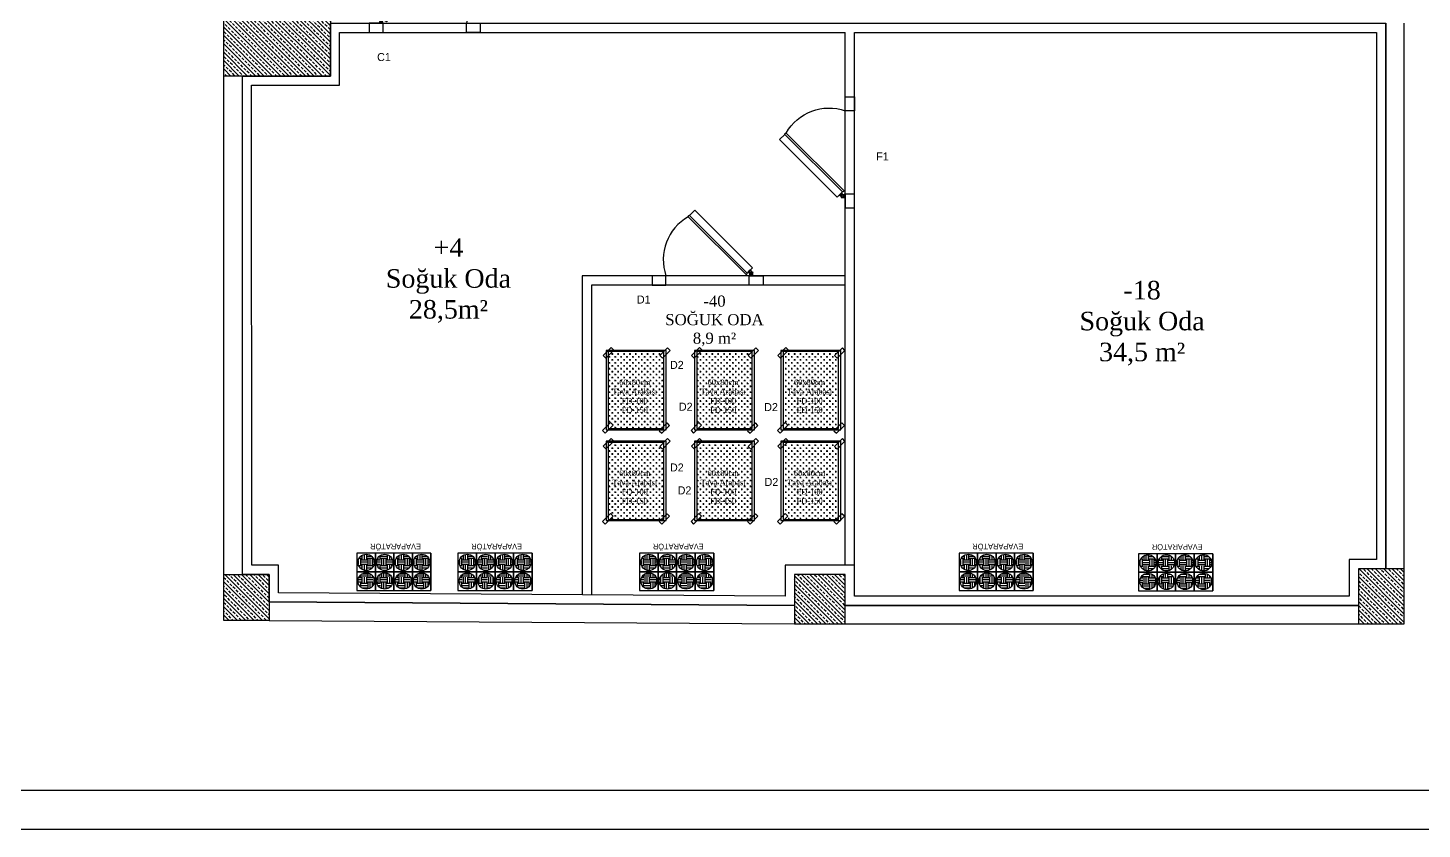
# Model space of a CAD drawing. Header units: millimetres. Extents: x 7703 to 14147, y -5820 to 95.
# Drawn here: x 11382 to 12888, y -5820 to -4955 of the extents above; entities that cross this region are included whole.
import ezdxf
from ezdxf.enums import TextEntityAlignment as Align

# ---------------------------------------------------------------- set-up
doc = ezdxf.new("R2010")
doc.units = ezdxf.units.MM
for name, color, linetype in [('__AILELER', 40, 'Continuous'), ('A-FLOR-PFIX', 140, 'Continuous'), ('FIRIN_EKIPMAN', 252, 'Continuous'), ('Kıtc-002 Çizgi', 7, 'Continuous'), ('Kıtc-034 Soğuk Oda', 1, 'Continuous'), ('夏流', 142, 'Continuous')]:
    doc.layers.add(name, color=color, linetype=linetype)
doc.layers.add('Layer5', color=33, linetype='Continuous', lineweight=15)
doc.styles.get("Standard").update_dxf_attribs({"font": 'stylu.ttf', "height": 10})
doc.styles.add('TAKSİM', font='GOTHIC.TTF', dxfattribs={"height": 20})

# ---------------------------------------------------------------- blocks, each defined once
blk = doc.blocks.new('A$C3B251E1F')
at = {"color": 6, "lineweight": 30}
for p, q in [((-94.7, 17.2), (-114.7, 17.2)), ((-114.7, 17.2), (-114.7, -2.8)), ((-74.7, 17.2), (-94.7, 17.2)), ((-94.7, 17.2), (-94.7, -2.8)), ((-94.7, -2.8), (-94.7, 17.2)), ((-74.7, -2.8), (-74.7, 17.2)), ((-54.7, 17.2), (-74.7, 17.2)), ((-74.7, 17.2), (-74.7, -2.8)), ((-54.7, -2.8), (-54.7, 17.2)), ((-54.7, 17.2), (-54.7, -2.8)), ((-54.7, 17.2), (-54.7, -2.8)), ((-34.7, 17.2), (-54.7, 17.2)), ((-34.7, -2.8), (-34.7, 17.2)), ((-34.7, 17.2), (-34.7, -2.8)), ((-34.7, 17.2), (-34.7, -2.8)), ((-114.7, -2.8), (-94.7, -2.8)), ((-94.7, -2.8), (-114.7, -2.8)), ((-114.7, -2.8), (-114.7, -22.8)), ((-94.7, -2.8), (-74.7, -2.8)), ((-74.7, -2.8), (-94.7, -2.8)), ((-94.7, -2.8), (-94.7, -22.8)), ((-94.7, -22.8), (-94.7, -2.8)), ((-74.7, -2.8), (-54.7, -2.8)), ((-74.7, -22.8), (-74.7, -2.8)), ((-54.7, -2.8), (-74.7, -2.8)), ((-74.7, -2.8), (-74.7, -22.8)), ((-54.7, -22.8), (-54.7, -2.8)), ((-54.7, -2.8), (-54.7, -22.8)), ((-54.7, -2.8), (-54.7, -22.8)), ((-54.7, -2.8), (-34.7, -2.8)), ((-34.7, -2.8), (-54.7, -2.8)), ((-34.7, -22.8), (-34.7, -2.8)), ((-34.7, -2.8), (-34.7, -22.8)), ((-34.7, -2.8), (-34.7, -22.8)), ((-114.7, -22.8), (-94.7, -22.8)), ((-94.7, -22.8), (-74.7, -22.8)), ((-74.7, -22.8), (-54.7, -22.8)), ((-54.7, -22.8), (-34.7, -22.8))]:
    blk.add_line(p, q, dxfattribs=at)
at = {"color": 14, "lineweight": 30}
for p, q in [((-106.8, 15.9), (-106.8, 10.7)), ((-104.4, 16.2), (-104.4, 10.7)), ((-81.9, 15.8), (-81.9, 10.7)), ((-66.8, 15.9), (-66.8, 10.7)), ((-64.4, 16.2), (-64.4, 10.7)), ((-46.8, 15.9), (-46.8, 10.7)), ((-44.4, 16.2), (-44.4, 10.7)), ((-113.2, 9.6), (-113.2, 5.2)), ((-110, 3.5), (-112.5, 3.5)), ((-110, 11.5), (-112.4, 11.5)), ((-110.8, 10.7), (-110.8, 4.3)), ((-110, 1.1), (-110.8, 1.1)), ((-110, 13.8), (-110.6, 13.8)), ((-103.6, 9.9), (-110, 9.9)), ((-103.6, 7.5), (-110, 7.5)), ((-103.6, 5.1), (-110, 5.1)), ((-109.2, 14.9), (-109.2, 10.7)), ((-109.2, 4.3), (-109.2, -0.1)), ((-106.8, 4.3), (-106.8, -1.1)), ((-104.4, 4.3), (-104.4, -1.4)), ((-98.6, 13.8), (-103.6, 13.8)), ((-97.3, 11.5), (-103.6, 11.5)), ((-97.3, 3.5), (-103.6, 3.5)), ((-98.4, 1.1), (-103.6, 1.1)), ((-102.8, 10.7), (-102.8, 4.3)), ((-100.5, 10.7), (-100.5, 4.3)), ((-98.1, 10.7), (-98.1, 4.3)), ((-96.2, 9.9), (-97.3, 9.9)), ((-95.8, 7.5), (-97.3, 7.5)), ((-96.1, 5.1), (-97.3, 5.1)), ((-96.5, 10.8), (-96.5, 10.7)), ((-96.5, 4.3), (-96.5, 4)), ((-89, 7.5), (-93.4, 7.5)), ((-89, 9.9), (-93.1, 9.9)), ((-89, 5.1), (-93.1, 5.1)), ((-92.2, 11.9), (-92.2, 10.7)), ((-92.2, 4.3), (-92.2, 2.9)), ((-89.8, 14.5), (-89.8, 10.7)), ((-89.8, 4.3), (-89.8, 0.3)), ((-82.7, 13.8), (-89, 13.8)), ((-82.7, 11.5), (-89, 11.5)), ((-82.7, 3.5), (-89, 3.5)), ((-82.7, 1.1), (-89, 1.1)), ((-88.2, 10.7), (-88.2, 4.3)), ((-85.9, 10.7), (-85.9, 4.3)), ((-83.5, 10.7), (-83.5, 4.3)), ((-76.3, 9.9), (-82.7, 9.9)), ((-76.3, 7.5), (-82.7, 7.5)), ((-76.3, 5.1), (-82.7, 5.1)), ((-81.9, 4.3), (-81.9, -1)), ((-79.5, 14.6), (-79.5, 10.7)), ((-79.5, 4.3), (-79.5, 0.2)), ((-77.1, 12), (-77.1, 10.7)), ((-77.1, 4.3), (-77.1, 2.8)), ((-73.2, 9.6), (-73.2, 5.2)), ((-70, 3.5), (-72.5, 3.5)), ((-70, 11.5), (-72.4, 11.5)), ((-70.8, 10.7), (-70.8, 4.3)), ((-70, 1.1), (-70.8, 1.1)), ((-70, 13.8), (-70.6, 13.8)), ((-63.6, 9.9), (-70, 9.9)), ((-63.6, 7.5), (-70, 7.5)), ((-63.6, 5.1), (-70, 5.1)), ((-69.2, 14.9), (-69.2, 10.7)), ((-69.2, 4.3), (-69.2, -0.1)), ((-66.8, 4.3), (-66.8, -1.1)), ((-64.4, 4.3), (-64.4, -1.4)), ((-58.6, 13.8), (-63.6, 13.8)), ((-57.3, 11.5), (-63.6, 11.5)), ((-57.3, 3.5), (-63.6, 3.5)), ((-58.4, 1.1), (-63.6, 1.1)), ((-62.8, 10.7), (-62.8, 4.3)), ((-60.5, 10.7), (-60.5, 4.3)), ((-58.1, 10.7), (-58.1, 4.3)), ((-56.2, 9.9), (-57.3, 9.9)), ((-55.8, 7.5), (-57.3, 7.5)), ((-56.1, 5.1), (-57.3, 5.1)), ((-56.5, 10.8), (-56.5, 10.7)), ((-56.5, 4.3), (-56.5, 4)), ((-53.2, 9.6), (-53.2, 5.2)), ((-50, 3.5), (-52.5, 3.5)), ((-50, 11.5), (-52.4, 11.5)), ((-50.8, 10.7), (-50.8, 4.3)), ((-50, 1.1), (-50.8, 1.1)), ((-50, 13.8), (-50.6, 13.8)), ((-43.6, 9.9), (-50, 9.9)), ((-43.6, 7.5), (-50, 7.5)), ((-43.6, 5.1), (-50, 5.1)), ((-49.2, 14.9), (-49.2, 10.7)), ((-49.2, 4.3), (-49.2, -0.1)), ((-46.8, 4.3), (-46.8, -1.1)), ((-44.4, 4.3), (-44.4, -1.4)), ((-38.6, 13.8), (-43.6, 13.8)), ((-37.3, 11.5), (-43.6, 11.5)), ((-37.3, 3.5), (-43.6, 3.5)), ((-38.4, 1.1), (-43.6, 1.1)), ((-42.8, 10.7), (-42.8, 4.3)), ((-40.5, 10.7), (-40.5, 4.3)), ((-38.1, 10.7), (-38.1, 4.3)), ((-36.2, 9.9), (-37.3, 9.9)), ((-35.8, 7.5), (-37.3, 7.5)), ((-36.1, 5.1), (-37.3, 5.1)), ((-36.5, 10.8), (-36.5, 10.7)), ((-36.5, 4.3), (-36.5, 4)), ((-110, -11.6), (-113.4, -11.6)), ((-110, -13.9), (-113.3, -13.9)), ((-113.2, -14.7), (-113.2, -14.8)), ((-110, -9.2), (-112.7, -9.2)), ((-110.8, -6.3), (-110.8, -8.4)), ((-110.8, -14.7), (-110.8, -18.9)), ((-103.6, -7.6), (-110, -7.6)), ((-103.6, -5.2), (-109.4, -5.2)), ((-109.2, -8.4), (-109.2, -14.7)), ((-106.8, -8.4), (-106.8, -14.7)), ((-104.4, -8.4), (-104.4, -14.7)), ((-102.9, -1.2), (-103.6, -1.2)), ((-97.3, -9.2), (-103.6, -9.2)), ((-97.3, -11.6), (-103.6, -11.6)), ((-97.3, -13.9), (-103.6, -13.9)), ((-102.8, -4), (-102.8, -8.4)), ((-102.8, -14.7), (-102.8, -21.1)), ((-100.5, -4.8), (-100.5, -8.4)), ((-100.5, -14.7), (-100.5, -20.4)), ((-98.1, -6.7), (-98.1, -8.4)), ((-98.1, -14.7), (-98.1, -18.5)), ((-96.5, -9.2), (-96.5, -14.7)), ((-92.2, -8.4), (-92.2, -14.7)), ((-89, -7.6), (-91.9, -7.6)), ((-89.8, -8.4), (-89.8, -14.7)), ((-89, -5.2), (-89.4, -5.2)), ((-82.7, -9.2), (-89, -9.2)), ((-82.7, -11.6), (-89, -11.6)), ((-82.7, -13.9), (-89, -13.9)), ((-88.2, -4.6), (-88.2, -8.4)), ((-88.2, -14.7), (-88.2, -20.6)), ((-82.9, -1.2), (-86.3, -1.2)), ((-85.9, -3.9), (-85.9, -8.4)), ((-85.9, -14.7), (-85.9, -21.1)), ((-83.5, -3.9), (-83.5, -8.4)), ((-83.5, -14.7), (-83.5, -21.1)), ((-79.8, -5.2), (-82.7, -5.2)), ((-77.4, -7.6), (-82.7, -7.6)), ((-81.9, -8.4), (-81.9, -14.7)), ((-79.5, -8.4), (-79.5, -14.7)), ((-77.1, -8.4), (-77.1, -14.7)), ((-75.9, -11.6), (-76.3, -11.6)), ((-75.9, -13.9), (-76.3, -13.9)), ((-70, -11.6), (-73.4, -11.6)), ((-70, -13.9), (-73.3, -13.9)), ((-73.2, -14.7), (-73.2, -14.8)), ((-70, -9.2), (-72.7, -9.2)), ((-70.8, -6.3), (-70.8, -8.4)), ((-70.8, -14.7), (-70.8, -18.9)), ((-63.6, -7.6), (-70, -7.6)), ((-63.6, -5.2), (-69.4, -5.2)), ((-69.2, -8.4), (-69.2, -14.7)), ((-66.8, -8.4), (-66.8, -14.7)), ((-64.4, -8.4), (-64.4, -14.7)), ((-62.9, -1.2), (-63.6, -1.2)), ((-57.3, -9.2), (-63.6, -9.2)), ((-57.3, -11.6), (-63.6, -11.6)), ((-57.3, -13.9), (-63.6, -13.9)), ((-62.8, -4), (-62.8, -8.4)), ((-62.8, -14.7), (-62.8, -21.1)), ((-60.5, -4.8), (-60.5, -8.4)), ((-60.5, -14.7), (-60.5, -20.4)), ((-58.1, -6.7), (-58.1, -8.4)), ((-58.1, -14.7), (-58.1, -18.5)), ((-56.5, -9.2), (-56.5, -14.7)), ((-50, -11.6), (-53.4, -11.6)), ((-50, -13.9), (-53.3, -13.9)), ((-53.2, -14.7), (-53.2, -14.8)), ((-50, -9.2), (-52.7, -9.2)), ((-50.8, -6.3), (-50.8, -8.4)), ((-50.8, -14.7), (-50.8, -18.9)), ((-43.6, -7.6), (-50, -7.6)), ((-43.6, -5.2), (-49.4, -5.2)), ((-49.2, -8.4), (-49.2, -14.7)), ((-46.8, -8.4), (-46.8, -14.7)), ((-44.4, -8.4), (-44.4, -14.7)), ((-42.9, -1.2), (-43.6, -1.2)), ((-37.3, -9.2), (-43.6, -9.2)), ((-37.3, -11.6), (-43.6, -11.6)), ((-37.3, -13.9), (-43.6, -13.9)), ((-42.8, -4), (-42.8, -8.4)), ((-42.8, -14.7), (-42.8, -21.1)), ((-40.5, -4.8), (-40.5, -8.4)), ((-40.5, -14.7), (-40.5, -20.4)), ((-38.1, -6.7), (-38.1, -8.4)), ((-38.1, -14.7), (-38.1, -18.5)), ((-36.5, -9.2), (-36.5, -14.7)), ((-103.6, -15.5), (-110, -15.5)), ((-103.6, -17.9), (-110, -17.9)), ((-103.6, -20.3), (-108.9, -20.3)), ((-106.8, -21.1), (-106.8, -21.1)), ((-104.4, -21.1), (-104.4, -21.4)), ((-96.3, -15.5), (-97.3, -15.5)), ((-89, -15.5), (-92.9, -15.5)), ((-89, -17.9), (-91.6, -17.9)), ((-76.3, -15.5), (-82.7, -15.5)), ((-77.6, -17.9), (-82.7, -17.9)), ((-80.3, -20.3), (-82.7, -20.3)), ((-63.6, -15.5), (-70, -15.5)), ((-63.6, -17.9), (-70, -17.9)), ((-63.6, -20.3), (-68.9, -20.3)), ((-66.8, -21.1), (-66.8, -21.1)), ((-64.4, -21.1), (-64.4, -21.4)), ((-56.3, -15.5), (-57.3, -15.5)), ((-43.6, -15.5), (-50, -15.5)), ((-43.6, -17.9), (-50, -17.9)), ((-43.6, -20.3), (-48.9, -20.3)), ((-46.8, -21.1), (-46.8, -21.1)), ((-44.4, -21.1), (-44.4, -21.4)), ((-36.3, -15.5), (-37.3, -15.5))]:
    blk.add_line(p, q, dxfattribs=at)
at = {"color": 6, "lineweight": 30}
for centre in [(-104.6, 7.4), (-84.6, 7.4), (-64.6, 7.4), (-44.6, 7.4), (-104.6, -12.6), (-84.6, -12.6), (-64.6, -12.6), (-44.6, -12.6)]:
    blk.add_circle(centre, 8.81, dxfattribs=at)
blk.add_text('EVAPARATÖR', height=6, rotation=180).set_placement((-45.5, 27.5, 0))
blk = doc.blocks.new('A$C43A44760')
at = {"layer": 'Kıtc-034 Soğuk Oda'}
for points in [[(0, 81), (15, 81), (15, 71), (0, 71)], [(120, 81), (105, 81), (105, 71), (120, 71)]]:
    blk.add_lwpolyline(points, close=True, dxfattribs=at)
at = {"layer": 'Kıtc-034 Soğuk Oda', "color": 3, "linetype": 'ByBlock'}
for points in [[(12.8, 69.8, -0.39805), (12.9, 69.8), (16.2, 66.8), (14, 64.6), (11, 67.8, -0.39805), (11, 68)], [(13.9, 69.6, 0.617768), (14.4, 69.9), (14.5, 71), (11.3, 71), (11.4, 69.9, 0.617768), (11.9, 69.6, -0.364026)], [(11.5, 66.6), (11.4, 69.9, 0.617768), (11.9, 69.6, -0.364026), (13.9, 69.6, 0.617768), (14.4, 69.9), (14.3, 66.6, -0.39805), (14.2, 66.5), (11.6, 66.5, -0.39805)], [(79.5, 5.7, 0.491935), (80.9, 7.1), (18.7, 69.3, 0.499706), (17.3, 67.9)]]:
    blk.add_lwpolyline(points, format="xyb", close=True, dxfattribs=at)
blk.add_lwpolyline([(73.9, 0), (79.5, 5.7), (17.3, 67.9), (11.6, 62.2), (73.9, 0)], dxfattribs=at)
blk.add_circle((12.9, 67.9), 1, dxfattribs=at)
blk.add_circle((12.9, 67.9), 1, dxfattribs=at)
blk.add_arc((54.5, 53.5), 53.4, 299.6259, 19.0898, dxfattribs=at)
blk = doc.blocks.new('FD 100-150 ARABASI')
at = {"layer": 'FIRIN_EKIPMAN'}
h = blk.add_hatch(dxfattribs=at)
h.set_pattern_fill('CROSS', color=256, scale=5, style=0)
h.set_pattern_definition([(0, (714.11, -14.413), (31.75, 31.75), [15.875, -47.625]), (90, (722.046, -22.35), (-31.75, 31.75), [15.875, -47.625])])
h.paths.add_polyline_path([(14871, 7517), (14827, 7473), (14827, 6725), (14851, 6749), (14879, 6721), (14843, 6685), (15399, 6685), (15427, 6713), (15427, 7461), (15411, 7444), (15382, 7473), (15426, 7517)])
h.paths.add_polyline_path([(14863, 7230), (15363, 7230), (15363, 6838), (14863, 6838)], flags=24)
at = {"layer": '__AILELER'}
for points in [[(14803, 7529), (14803, 6673), (15451, 6673), (15451, 7529)], [(14827, 7517), (14827, 6685), (15427, 6685), (15427, 7517)]]:
    blk.add_lwpolyline(points, close=True, dxfattribs=at)
at = {"layer": 'FIRIN_EKIPMAN'}
for points in [[(14772, 7475), (14800, 7446), (14885, 7531), (14857, 7560)], [(15382, 7473), (15411, 7444), (15495, 7529), (15467, 7558)], [(14766, 6664), (14794, 6636), (14879, 6721), (14851, 6749)], [(15376, 6662), (15404, 6634), (15489, 6719), (15461, 6747)]]:
    blk.add_lwpolyline(points, close=True, dxfattribs=at)
at = {"layer": 'Layer5', "insert": (15113, 7215), "char_height": 60, "width": 2922.06, "attachment_point": 2}
blk.add_mtext('{\\fTimes New Roman|b0|i0|c162|p18;60x80cm \\PTava Arabası\\PFD-100\\PFD-150}', dxfattribs=at)

msp = doc.modelspace()

# ---------------------------------------------------------------- hatches: boundary and pattern name
h = msp.add_hatch()
h.set_pattern_fill('ANSI33', color=256, angle=90)
h.set_pattern_definition([(135, (18153.118, 3941.522), (-4.490128, -4.490128), []), (135, (18153.118, 3946.012), (-4.490128, -4.490128), [3.175, -1.5875])])
h.paths.add_polyline_path([(11593.9, -5006.9), (11708.9, -5006.9), (11708.9, -4928.9), (11593.9, -4928.9)])
h = msp.add_hatch()
h.set_pattern_fill('ANSI33', color=256, angle=90)
h.set_pattern_definition([(135, (19378.118, 4022.215), (-4.490128, -4.490128), []), (135, (19378.118, 4026.705), (-4.490128, -4.490128), [3.175, -1.5875])])
h.paths.add_polyline_path([(12818.9, -5538.7), (12818.9, -5598.2), (12868.4, -5598.2), (12868.4, -5538.7)])
h = msp.add_hatch()
h.set_pattern_fill('ANSI33', color=256, angle=90)
h.set_pattern_definition([(135, (18152.615, 3325.522), (-4.490128, -4.490128), []), (135, (18152.615, 3330.012), (-4.490128, -4.490128), [3.175, -1.5875])])
h.paths.add_polyline_path([(11594, -5594.4), (11642.9, -5594.4), (11642.9, -5544.9), (11594, -5544.9)])
h = msp.add_hatch()
h.set_pattern_fill('ANSI33', color=256, angle=90)
h.set_pattern_definition([(135, (18758.118, 4016.025), (-4.490128, -4.490128), []), (135, (18758.118, 4020.515), (-4.490128, -4.490128), [3.175, -1.5875])])
h.paths.add_polyline_path([(12209.9, -5544.9), (12209.9, -5598.2), (12264.9, -5598.2), (12264.9, -5544.9)])

# ---------------------------------------------------------------- linework, layer by layer
for points in [[(9991.6, -5819.7), (14146.6, -5819.7), (14146.6, -2881.8), (9991.6, -2881.8)], [(10075.6, -5777.7), (14104.7, -5777.7), (14104.7, -2923.8), (10075.6, -2923.8)], [(11593.9, -5006.9), (11593.9, -4928.9), (11708.9, -4928.9), (11708.9, -5006.9)], [(12818.9, -5538.7), (12818.9, -5598.2), (12868.4, -5598.2), (12868.4, -5538.7)], [(11594, -5594.4), (11594, -5544.9), (11642.9, -5544.9), (11642.9, -5594.4)], [(12209.9, -5544.9), (12209.9, -5598.2), (12264.9, -5598.2), (12264.9, -5544.9)]]:
    msp.add_lwpolyline(points, close=True)
at = {"layer": 'A-FLOR-PFIX'}
for p, q in [((12264.9, -5534.9), (12264.9, -4959.9)), ((12274.9, -5534.9), (12274.9, -4959.9)), ((12264.9, -5222.6), (11980.7, -5222.6)), ((11980.7, -5222.6), (11980.7, -5566.7)), ((12264.9, -5232.6), (11990.7, -5232.6)), ((11990.7, -5232.6), (11990.7, -5566.7))]:
    msp.add_line(p, q, dxfattribs=at)
msp.add_lwpolyline([(12848.4, -4949.9), (12848.4, -5538.7), (12818.9, -5538.7), (12818.9, -5578.2), (12264.9, -5578.2), (12264.9, -5544.9), (12209.9, -5544.9), (12209.9, -5578.2), (11643, -5574.4), (11642.9, -5544.9), (11614, -5544.9), (11613.9, -5006.9), (11708.9, -5006.9), (11708.9, -4949.9)], close=True, dxfattribs=at)
msp.add_lwpolyline([(12274.9, -4959.9), (12838.4, -4959.9), (12838.4, -5528.7), (12808.9, -5528.7), (12808.9, -5568.2), (12274.9, -5568.2), (12274.9, -5534.9), (12199.9, -5534.9), (12199.9, -5568.1), (11653, -5564.5), (11652.8, -5534.9), (11624, -5534.9), (11623.9, -5016.9), (11718.9, -5016.9), (11718.9, -4959.9), (12264.9, -4959.9)], dxfattribs=at)
at = {"layer": 'Kıtc-002 Çizgi'}
for p, q in [((12848.4, -5538.7), (12848.4, -4949.9)), ((12868.4, -5538.7), (12868.4, -4949.9)), ((11594, -5544.9), (11593.9, -5006.9)), ((11614, -5544.9), (11613.9, -5006.9)), ((11643, -5574.4), (12210, -5578.2)), ((12264.9, -5578.2), (12818.9, -5578.2)), ((11642.9, -5594.4), (12209.9, -5598.2)), ((12264.9, -5598.2), (12818.9, -5598.2))]:
    msp.add_line(p, q, dxfattribs=at)

# ---------------------------------------------------------------- block references
at = {"xscale": 0.1000000000021828, "yscale": 0.1000000000021828, "zscale": 0.1000000000021828}
for p in [(10526.3, -6055.9), (10621.7, -6055.9), (10715, -6055.9), (10526.3, -6154), (10621.7, -6154), (10715, -6154)]:
    msp.add_blockref('FD 100-150 ARABASI', p, dxfattribs=at)
for p in [(11852.2, -5539.2), (11961.4, -5539.2), (12157.5, -5539.2), (12502.4, -5539.2), (12696.2, -5539.7)]:
    msp.add_blockref('A$C3B251E1F', p)
at = {"layer": 'Kıtc-002 Çizgi', "color": 3, "xscale": -1}
for p, rotation in [((11750.8, -4878.9), 180), ((12193.9, -5149.3), 270)]:
    msp.add_blockref('A$C43A44760', p, dxfattribs=dict(at, rotation=rotation))
at = {"layer": 'Kıtc-002 Çizgi', "color": 3, "rotation": 180}
msp.add_blockref('A$C43A44760', (12176.2, -5151.6), dxfattribs=at)

# ---------------------------------------------------------------- texts
at = {"style": 'TAKSİM'}
for s, p in [('C1', (11766.8, -4990.7)), ('F1', (12305, -5098)), ('D1', (12047.3, -5252.4)), ('D2', (12083, -5323)), ('D2', (12092.6, -5368.1)), ('D2', (12184.7, -5368.5)), ('D2', (12083, -5433.7)), ('D2', (12185.1, -5449.3)), ('D2', (12091.3, -5458.4))]:
    msp.add_text(s, height=8.64, dxfattribs=at).set_placement(p, align=Align.CENTER)
at = {"layer": 'A-FLOR-PFIX', "char_height": 20, "width": 150.928, "attachment_point": 2}
for s, insert in [('{\\fTimes New Roman|b0|i0|c162|p18;+4\\PSoğuk Oda\\P28,5m²}', (11836.4, -5182)), ('{\\fTimes New Roman|b0|i0|c162|p18;-18\\PSoğuk Oda\\P34,5 m²}', (12585.3, -5228))]:
    msp.add_mtext(s, dxfattribs=dict(at, insert=insert))
at = {"layer": '夏流', "lineweight": 25, "insert": (12123.6, -5243.8), "char_height": 12, "width": 3032.538, "attachment_point": 2}
msp.add_mtext('{\\fTimes New Roman|b0|i0|c162|p18;-40\\PSOĞUK ODA\\P8,9 m²}', dxfattribs=at)

doc.saveas('drawing.dxf')
